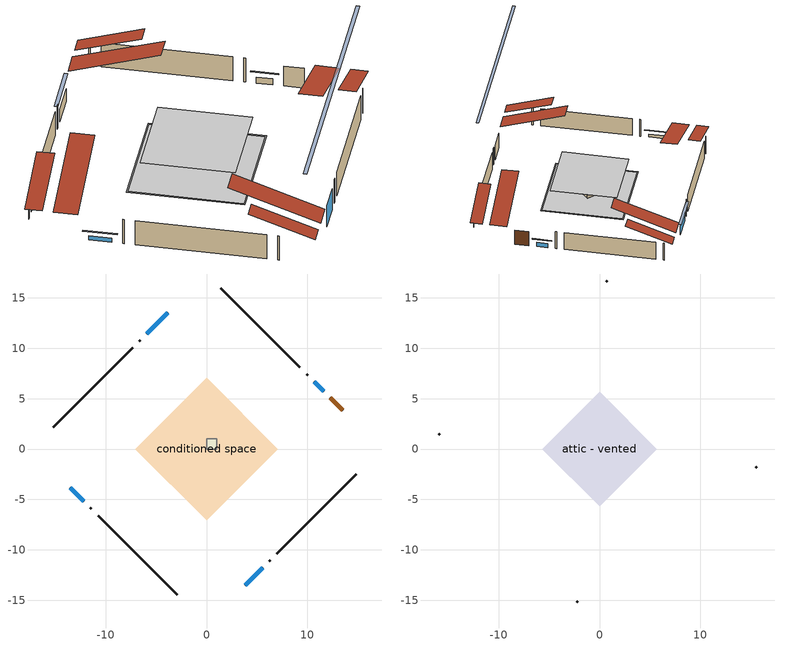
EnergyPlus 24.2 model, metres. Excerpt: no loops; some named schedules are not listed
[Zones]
central ac and furnace airloop ret air zone
 floor adiabatic (AdiabaticConst): 0,0 0,1 1,1 1,0 z0
 wall adiabatic (AdiabaticConst): 0,1 0,0 1,0 1,1 0,1 z0:1
 ceiling adiabatic (AdiabaticConst): 1,0 1,1 0,1 0,0 z1
conditioned space
 floor outside (Floor2 construction): -7.09,0 0,7.09 7.09,0 0,-7.09 z0.61
 floor adiabatic (AdiabaticFloorConstruction): -6.89,0 0,6.89 6.89,0 0,-6.89 z0.61
 wall outside (AdiabaticWallConstruction 1): 13.54,3.83 12.3,5.07 z0.61:2.64
 wall outside (AdiabaticWallConstruction): 11.65,5.72 10.68,6.69 z0.61:1.2; -3.83,13.54 -5.93,11.44 z0.61:1.9; 3.83,-13.54 5.57,-11.8 z0.61:2.74; -13.54,-3.83 -12.18,-5.19 z0.61:1.03
 wall outside (Wall1 construction): 6.23,-11.14 6.33,-11.04 / -11.52,-5.85 -11.42,-5.95 / -6.59,10.78 -6.69,10.68 / 10.03,7.34 9.93,7.44 z0.61:3.05
 wall outside (Wall2 construction): 6.98,-10.39 14.84,-2.53 / -10.77,-6.6 -2.91,-14.46 / -7.34,10.03 -15.2,2.17 / 9.27,8.1 1.42,15.95 z0.61:3.05
 window (WindowConstruction): 11.65,5.72 10.68,6.68 z0.61:1.2
 window (WindowConstruction 1): -3.83,13.54 -5.93,11.44 z0.61:1.9
 window (WindowConstruction 2): 3.83,-13.54 5.57,-11.8 z0.61:2.74
 window (WindowConstruction 3): -13.54,-3.83 -12.18,-5.19 z0.61:1.03
 door (Door): 13.54,3.83 12.3,5.07 z0.61:2.64
 ceiling adiabatic (AdiabaticFloorConstruction): 0,-6.89 6.89,0 0,6.89 -6.89,0 z0.61
 roof outside (Roof1 construction): 1.06,-16.31,3.05 -2.96,-12.3,4.94 -4.01,-13.36,4.94 0,-17.37,3.05; -16.31,-1.06,3.05 -12.3,2.96,4.94 -13.36,4.01,4.94 -17.37,0,3.05; -1.06,16.31,3.05 2.96,12.3,4.94 4.01,13.36,4.94 0,17.37,3.05; 16.31,1.06,3.05 12.3,-2.96,4.94 13.36,-4.01,4.94 17.37,0,3.05
attic - vented
 floor to conditioned space (Floor1 construction Reversed): -5.7,0 0,5.7 5.7,0 0,-5.7 z3.05
 wall outside (Wall3 construction): 15.5,-1.87 15.6,-1.77 / -2.25,-15.12 -2.15,-15.22 / -15.86,1.51 -15.96,1.41 / 0.76,16.61 0.66,16.71 z0.61:3.05
 roof outside (Roof2 construction): 3.18,-14.19,3.05 -2.37,-8.64,5.66 -3.83,-10.11,5.66 1.71,-15.65,3.05; -14.19,-3.18,3.05 -8.64,2.37,5.66 -10.11,3.83,5.66 -15.65,-1.71,3.05; -3.18,14.19,3.05 2.37,8.64,5.66 3.83,10.11,5.66 -1.71,15.65,3.05; 14.19,3.18,3.05 8.64,-2.37,5.66 10.11,-3.83,5.66 15.65,1.71,3.05
shading: 10.32,7.04 12.01,5.36 12.11,5.47 10.43,7.15 z1.71; -6.58,10.79 -3.19,14.18 -3.4,14.39 -6.79,11 z2.81; 13.33,-4.04 -3.92,-21.29 -3.71,-21.5 13.54,-4.25 z13.71; -11.82,-5.55 -13.9,-3.47 -14,-3.58 -11.92,-5.66 z1.54
[Building]
Building 1: Terrain=Suburbs
[Site:Location]
Thompson AP_MB: Latitude {deg}=55.8; Longitude {deg}=-97.86; Time Zone {hr}=-6; Elevation {m}=224; Keep Site Location Information=Yes
[Site:GroundTemperature:Shallow]
-8.56342, -11.4689, -11.7016, -10.3228, -4.78765, 0.721716, 5.49804, 8.52372, 8.78077, 6.31989, 1.66536, -3.675
[Site:WaterMainsTemperature]
Calculation Method=Schedule; Temperature Schedule=mains temperature schedule
[Material] Roughness=Rough; Thermal Absorptance=0.9
Name | Thickness {m} | Conductivity {W/m-K} | Density {kg/m3} | Specific Heat {J/kg-K} | Solar Absorptance | Visible Absorptance
asphalt or fiberglass shingles | 0.00635 | 0.162714 | 1121.4 | 1465.45 | 0.84 | 0.84
ceiling loosefill ins | 0.254 | 0.0480833 | 16.02 | 1046.75 | 0.7 | 0.7
ceiling stud and cavity | 0.1397 | 0.222856 | 65.682 | 1177.47 | 0.7 | 0.7
door material | 0.04445 | 0.0451087 | 512.64 | 1214.23 | 0.7 | 0.7
floor covering | 0.0127 | 0.0433444 | 54.468 | 1339.84 | 0.6 | 0.6
floor rigid ins; roof rigid ins | 0.103632 | 0.029427 | 32.04 | 1214.23 | 0.7 | 0.7
floor rigid ins 1; wall rigid ins 1 | 0.512978 | 0.029427 | 32.04 | 1214.23 | 0.7 | 0.7
floor stud and cavity | 0.1397 | 0.194838 | 92.3553 | 1139.71 | 0.7 | 0.7
floor stud and cavity 1 | 0.1397 | 1.75129 | 37.0049 | 1207.88 | 0.7 | 0.7
furniture material conditioned space 1 | 0.1524 | 0.115458 | 640.8 | 1214.23 | 0.6 | 0.6
gypsum board | 0.0127 | 0.160291 | 801 | 837.4 | 0.6 | 0.6
osb sheathing 0.5 in. | 0.0127 | 0.115458 | 512.64 | 1214.23 | 0.7 | 0.7
osb sheathing 0.75 in. | 0.01905 | 0.115458 | 512.64 | 1214.23 | 0.7 | 0.7
roof stud and cavity | 0.2032 | 0.0726342 | 78.34581 | 1123.46 | 0.7 | 0.7
wall rigid ins | 0.051816 | 0.029427 | 32.04 | 1214.23 | 0.7 | 0.7
wall stud and cavity | 0.1397 | 0.0828166 | 139.0536 | 1170.24 | 0.7 | 0.7
wall stud and cavity 1 | 0.1397 | 0.211572 | 139.0536 | 1170.24 | 0.7 | 0.7
wall stud and cavity 2 | 0.0889 | 6.1454 | 50.32683 | 1063.81 | 0.6 | 0.6
wall stud and cavity 3 | 0.0889 | 0.380278 | 52.3479 | 1209.89 | 0.7 | 0.7
wall stud and cavity 4 | 0.0889 | 0.391764 | 83.0341 | 1211.67 | 0.7 | 0.7
wood siding | 0.0254 | 0.102417 | 544.68 | 1172.36 | 0.4 | 0.4
wood siding 1 | 0.00254 | 0.102417 | 544.68 | 1172.36 | 0.4 | 0.4
wood siding 2; wood siding 3 | 0.0254 | 0.102417 | 544.68 | 1172.36 | 0.7 | 0.7
[Material:NoMass]
Adiabatic: Roughness=Rough; Thermal Resistance {m2-K/W}=176.1; Thermal Absorptance=0.9; Solar Absorptance=0.7; Visible Absorptance=0.7
[WindowMaterial:SimpleGlazingSystem]
Name | U-Factor {W/m2-K} | Solar Heat Gain Coefficient
WindowMaterial | 2.36659 | 0.55
WindowMaterial 1 | 2.415989 | 0.63
WindowMaterial 2 | 2.027046 | 0.66
WindowMaterial 3 | 2.51649 | 0.49
[Construction]
AdiabaticConst: Adiabatic
AdiabaticFloorConstruction: floor stud and cavity 1, floor rigid ins 1, osb sheathing 0.75 in., floor covering
AdiabaticWallConstruction: wood siding 2, wall rigid ins 1, wall stud and cavity 3, gypsum board
AdiabaticWallConstruction 1: wood siding 3, wall rigid ins 1, wall stud and cavity 3, gypsum board
Door: door material
Floor1 construction Reversed: gypsum board, ceiling stud and cavity, ceiling loosefill ins
Floor2 construction: floor stud and cavity, floor rigid ins, osb sheathing 0.75 in., floor covering
furniture construction conditioned space 1: furniture material conditioned space 1
PartitionWallConstruction: gypsum board, wall stud and cavity 4, gypsum board
Roof1 construction: asphalt or fiberglass shingles, roof rigid ins, osb sheathing 0.75 in., roof stud and cavity, gypsum board
Roof2 construction: asphalt or fiberglass shingles
Wall1 construction: wood siding, osb sheathing 0.5 in., wall stud and cavity, gypsum board
Wall2 construction: wood siding, wall rigid ins, osb sheathing 0.5 in., wall stud and cavity 1, gypsum board
Wall3 construction: wood siding 1, wall stud and cavity 2
WindowConstruction: WindowMaterial
WindowConstruction 1: WindowMaterial 1
WindowConstruction 2: WindowMaterial 2
WindowConstruction 3: WindowMaterial 3
[Zone] Multiplier=1
Name | Volume {m3} | Part of Total Floor Area
attic - vented | 27.5687 | Yes
central ac and furnace airloop ret air zone | 1 | No
conditioned space | 237.3 | Yes
[Space]
Name | Zone | Volume {m3} | Space Type
attic - vented 1 | attic - vented | 27.5687
central ac and furnace airloop ret air space | central ac and furnace airloop ret air zone |  | Plenum Space Type
conditioned space 1 | conditioned space | 237.3
[OtherEquipment] Design Level Calculation Method=EquipmentLevel
Name | Fuel Type | Zone or ZoneList or Space or SpaceList | Schedule | Design Level {W} | Fraction Latent | Fraction Radiant | Fraction Lost
central ac and furnace airloop_0 RetCondToDZ; central ac and furnace airloop_0 SupCondToDZ; central ac and furnace airloop_0 SupSensLkToDZ | None | attic - vented 1 | Always On Discrete | 0 | 0 | 0 | 0
central ac and furnace airloop_0 SupLatLkToDZ | None | attic - vented 1 | Always On Discrete | 0 | 1 | 0 | 0
central ac and furnace airloop_0 RetCondToRP; central ac and furnace airloop_0 RetSensLkToRP | None | central ac and furnace airloop ret air space | Always On Discrete | 0 | 0 | 0 | 0
central ac and furnace airloop_0 RetLatLkToRP | None | central ac and furnace airloop ret air space | Always On Discrete | 0 | 1 | 0 | 0
central ac and furnace airloop_0 SupCondToLv; central ac and furnace airloop_0 SupSensLkToCond; mech vent house fan sensible load | None | conditioned space 1 | Always On Discrete | 0 | 0 | 0 | 0
central ac and furnace airloop_0 SupLatLkToCond; mech vent house fan latent load | None | conditioned space 1 | Always On Discrete | 0 | 1 | 0 | 0
clothes dryer 1 | Electricity | conditioned space 1 | clothes dryer schedule | 0 | 0.015 | 0.081 | 0.85
cooking range 1 | Electricity | conditioned space 1 | cooking range schedule | 0 | 0.08 | 0.432 | 0.2
general water use latent | None | conditioned space 1 | general water use schedule | 62.594 | 1 | 0 | 0
general water use sensible | None | conditioned space 1 | general water use schedule | -61.6891 | 0 | 0.6 | 0
water heater energy adjustment1 | Electricity | conditioned space 1 | Always On Discrete | 0.01 | 0 | 0 | 1
[ZoneInfiltration:DesignFlowRate] Schedule=Always On Discrete; Design Flow Rate Calculation Method=Flow/Zone; Design Flow Rate {m3/s}=0
Name | Zone or ZoneList or Space or SpaceList
attic_vented 1 duct leakage imbalance infil flow | attic - vented 1
infil flow; natural vent flow; whole house fan flow | conditioned space 1
[ZoneInfiltration:EffectiveLeakageArea]
infil attic - vented 1: Zone or Space=attic - vented 1; Schedule=Always On Discrete; Effective Air Leakage Area {cm2}=2164; Stack Coefficient=0.00035147; Wind Coefficient=1.26667e-05
[ZoneMixing] Schedule=Always On Continuous; Design Flow Rate Calculation Method=Flow/Zone; Design Flow Rate {m3/s}=0
Name | Zone or Space | Source Zone or Space
central ac and furnace airloop_0 ZoneMixCondToDZ mix; whole house fan mix | attic - vented | conditioned space
central ac and furnace airloop_0 ZoneMixDZToCond mix | conditioned space | attic - vented
[SpaceList]
Plenum Space Type: central ac and furnace airloop ret air space
[InternalMass] Zone or ZoneList=conditioned space; Space or SpaceList=conditioned space 1
Name | Construction | Surface Area {m2}
furniture mass conditioned space 1 | furniture construction conditioned space 1 | 78.1601
partition wall mass | PartitionWallConstruction | 195.4
[Lights]
interior lighting: Zone or ZoneList or Space or SpaceList=conditioned space 1; Schedule=interior lighting schedule; Design Level Calculation Method=LightingLevel; Lighting Level {W}=343.2; Return Air Fraction=0; Fraction Radiant=0.6; Fraction Visible=0.2; Fraction Replaceable=1
[People]
occupants: Zone or ZoneList or Space or SpaceList=conditioned space 1; Number of People Schedule=occupants schedule; Number of People Calculation Method=People; Number of People=3; Fraction Radiant=0.314171; Sensible Heat Fraction=0.56303; Activity Level Schedule=occupants activity schedule; Carbon Dioxide Generation Rate {m3/s-W}=0; Enable ASHRAE 55 Comfort Warnings=No; Mean Radiant Temperature Calculation Type=EnclosureAveraged
[ElectricEquipment] Zone or ZoneList or Space or SpaceList=conditioned space 1; Design Level Calculation Method=EquipmentLevel
Name | Schedule | Design Level {W} | Fraction Latent | Fraction Radiant | Fraction Lost
clothes dryer | clothes dryer schedule | 140.772 | 0.015 | 0.081 | 0.85
clothes washer | clothes washer schedule | 32.1985 | 0.03 | 0.162 | 0.7
cooking range | cooking range schedule | 215.147 | 0.08 | 0.432 | 0.2
dishwasher | dishwasher schedule | 66.8632 | 0.3 | 0.18 | 0.4
fridge | fridge schedule | 72.9452 | 0 | 0.6 | 0
mech vent house fan | mech vent house fan schedule | 10.4 | 0 | 0 | 1
mech vent house fan cfis | mech vent house fan cfis schedule | 0 | 0 | 0 | 0
misc plug loads | misc plug loads schedule | 494.7 | 0.045 | 0.513 | 0.1
whole house fan | Always On Discrete | 0 | 0 | 0 | 1
[AirLoopHVAC:ReturnPlenum]
Air Loop HVAC Return Plenum 1: Zone=central ac and furnace airloop ret air zone
[Exterior:Lights]
exterior lighting: Schedule=exterior lighting schedule; Design Level {W}=75.6
[EnergyManagementSystem:Sensor] Output:Variable or Output:Meter Index Key=attic - vented
Name | Output:Variable or Output:Meter
central_ac_and_furnace_airloop_0_DZ_T_s | Zone Air Temperature
central_ac_and_furnace_airloop_0_DZ_W_s | Zone Mean Air Humidity Ratio
[Schedule:Constant]
Name | Hourly Value
Always On Discrete; Always On Continuous; mech vent house fan schedule; mech vent house fan cfis schedule | 1
occupants activity schedule | 117.228
fridge schedule | 0
[Schedule:Day:Interval]
interior lighting schedule day: No, 01:00, 0.108182, 04:00, 0.0901515, 05:00, 0.0991667, 06:00, 0.162273, 07:00, 0.270455, 08:00, 0.342576, 10:00, 0.369621, 11:00, 0.351591, 12:00, 0.333561, 13:00, 0.324545, 14:00, 0.31553, 15:00, 0.333561, 16:00, 0.369621, 17:00, 0.450758, 18:00, 0.585985, 19:00, 0.775303, 20:00, 0.955606, 21:00, 0.991667, 22:00, 0.712197, 23:00, 0.360606, 24:00, 0.162273
interior lighting schedule default day; clothes dryer schedule default day; cooking range schedule default day; general water use schedule default day: No, 24:00, 0
clothes dryer schedule day: No, 01:00, 0.123457, 02:00, 0.0740741, 03:00, 0.0493827, 04:00, 0.0246914, 05:00, 0.0493827, 06:00, 0.0740741, 07:00, 0.197531, 08:00, 0.395062, 09:00, 0.592593, 10:00, 0.839506, 11:00, 0.962963, 12:00, 1, 13:00, 0.91358, 14:00, 0.82716, 15:00, 0.716049, 16:00, 0.753086, 17:00, 0.679012, 18:00, 0.666667, 20:00, 0.62963, 21:00, 0.641975, 22:00, 0.666667, 23:00, 0.54321, 24:00, 0.296296
cooking range schedule day: No, 05:00, 0.0597015, 06:00, 0.11194, 07:00, 0.171642, 08:00, 0.291045, 11:00, 0.343284, 12:00, 0.402985, 13:00, 0.462687, 14:00, 0.343284, 15:00, 0.291045, 16:00, 0.402985, 17:00, 0.567164, 18:00, 1, 19:00, 0.850746, 20:00, 0.432836, 21:00, 0.291045, 22:00, 0.231343, 23:00, 0.171642, 24:00, 0.11194
general water use schedule day: No, 01:00, 0.315068, 03:00, 0.287671, 04:00, 0.342466, 05:00, 0.369863, 06:00, 0.520548, 07:00, 0.60274, 08:00, 0.534247, 10:00, 0.506849, 11:00, 0.465753, 14:00, 0.479452, 15:00, 0.534247, 16:00, 0.589041, 17:00, 0.69863, 18:00, 0.876712, 19:00, 0.890411, 20:00, 0.986301, 21:00, 1, 22:00, 0.863014, 23:00, 0.616438, 24:00, 0.465753
[Schedule:Week:Daily]
interior lighting schedule Week Rule - Jan1-Jan27: interior lighting schedule day, interior lighting schedule day, interior lighting schedule day, interior lighting schedule day, interior lighting schedule day, interior lighting schedule day, interior lighting schedule day, interior lighting schedule default day, interior lighting schedule default day, interior lighting schedule default day, interior lighting schedule default day, interior lighting schedule default day
interior lighting schedule Week Rule - Jan28-Feb3: interior lighting schedule day, interior lighting schedule day, interior lighting schedule day, interior lighting schedule day, interior lighting schedule day 1, interior lighting schedule day 1, interior lighting schedule day 1, interior lighting schedule default day, interior lighting schedule default day, interior lighting schedule default day, interior lighting schedule default day, interior lighting schedule default day
interior lighting schedule Week Rule - Feb4-Feb24: interior lighting schedule day 1, interior lighting schedule day 1, interior lighting schedule day 1, interior lighting schedule day 1, interior lighting schedule day 1, interior lighting schedule day 1, interior lighting schedule day 1, interior lighting schedule default day, interior lighting schedule default day, interior lighting schedule default day, interior lighting schedule default day, interior lighting schedule default day
interior lighting schedule Week Rule - Feb25-Mar3: interior lighting schedule day 1, interior lighting schedule day 1, interior lighting schedule day 1, interior lighting schedule day 1, interior lighting schedule day 2, interior lighting schedule day 2, interior lighting schedule day 2, interior lighting schedule default day, interior lighting schedule default day, interior lighting schedule default day, interior lighting schedule default day, interior lighting schedule default day
interior lighting schedule Week Rule - Mar4-Mar31: interior lighting schedule day 2, interior lighting schedule day 2, interior lighting schedule day 2, interior lighting schedule day 2, interior lighting schedule day 2, interior lighting schedule day 2, interior lighting schedule day 2, interior lighting schedule default day, interior lighting schedule default day, interior lighting schedule default day, interior lighting schedule default day, interior lighting schedule default day
interior lighting schedule Week Rule - Apr1-Apr28: interior lighting schedule day 3, interior lighting schedule day 3, interior lighting schedule day 3, interior lighting schedule day 3, interior lighting schedule day 3, interior lighting schedule day 3, interior lighting schedule day 3, interior lighting schedule default day, interior lighting schedule default day, interior lighting schedule default day, interior lighting schedule default day, interior lighting schedule default day
interior lighting schedule Week Rule - Apr29-May5: interior lighting schedule day 3, interior lighting schedule day 3, interior lighting schedule day 4, interior lighting schedule day 4, interior lighting schedule day 4, interior lighting schedule day 4, interior lighting schedule day 4, interior lighting schedule default day, interior lighting schedule default day, interior lighting schedule default day, interior lighting schedule default day, interior lighting schedule default day
interior lighting schedule Week Rule - May6-May26: interior lighting schedule day 4, interior lighting schedule day 4, interior lighting schedule day 4, interior lighting schedule day 4, interior lighting schedule day 4, interior lighting schedule day 4, interior lighting schedule day 4, interior lighting schedule default day, interior lighting schedule default day, interior lighting schedule default day, interior lighting schedule default day, interior lighting schedule default day
interior lighting schedule Week Rule - May27-Jun2: interior lighting schedule day 4, interior lighting schedule day 4, interior lighting schedule day 4, interior lighting schedule day 4, interior lighting schedule day 4, interior lighting schedule day 5, interior lighting schedule day 5, interior lighting schedule default day, interior lighting schedule default day, interior lighting schedule default day, interior lighting schedule default day, interior lighting schedule default day
interior lighting schedule Week Rule - Jun3-Jun30: interior lighting schedule day 5, interior lighting schedule day 5, interior lighting schedule day 5, interior lighting schedule day 5, interior lighting schedule day 5, interior lighting schedule day 5, interior lighting schedule day 5, interior lighting schedule default day, interior lighting schedule default day, interior lighting schedule default day, interior lighting schedule default day, interior lighting schedule default day
interior lighting schedule Week Rule - Jul1-Jul28: interior lighting schedule day 6, interior lighting schedule day 6, interior lighting schedule day 6, interior lighting schedule day 6, interior lighting schedule day 6, interior lighting schedule day 6, interior lighting schedule day 6, interior lighting schedule default day, interior lighting schedule default day, interior lighting schedule default day, interior lighting schedule default day, interior lighting schedule default day
interior lighting schedule Week Rule - Jul29-Aug4: interior lighting schedule day 6, interior lighting schedule day 6, interior lighting schedule day 6, interior lighting schedule day 7, interior lighting schedule day 7, interior lighting schedule day 7, interior lighting schedule day 7, interior lighting schedule default day, interior lighting schedule default day, interior lighting schedule default day, interior lighting schedule default day, interior lighting schedule default day
interior lighting schedule Week Rule - Aug5-Aug25: interior lighting schedule day 7, interior lighting schedule day 7, interior lighting schedule day 7, interior lighting schedule day 7, interior lighting schedule day 7, interior lighting schedule day 7, interior lighting schedule day 7, interior lighting schedule default day, interior lighting schedule default day, interior lighting schedule default day, interior lighting schedule default day, interior lighting schedule default day
interior lighting schedule Week Rule - Aug26-Sep1: interior lighting schedule day 7, interior lighting schedule day 7, interior lighting schedule day 7, interior lighting schedule day 7, interior lighting schedule day 7, interior lighting schedule day 7, interior lighting schedule day 8, interior lighting schedule default day, interior lighting schedule default day, interior lighting schedule default day, interior lighting schedule default day, interior lighting schedule default day
interior lighting schedule Week Rule - Sep2-Sep29: interior lighting schedule day 8, interior lighting schedule day 8, interior lighting schedule day 8, interior lighting schedule day 8, interior lighting schedule day 8, interior lighting schedule day 8, interior lighting schedule day 8, interior lighting schedule default day, interior lighting schedule default day, interior lighting schedule default day, interior lighting schedule default day, interior lighting schedule default day
interior lighting schedule Week Rule - Sep30-Oct6: interior lighting schedule day 8, interior lighting schedule day 9, interior lighting schedule day 9, interior lighting schedule day 9, interior lighting schedule day 9, interior lighting schedule day 9, interior lighting schedule day 9, interior lighting schedule default day, interior lighting schedule default day, interior lighting schedule default day, interior lighting schedule default day, interior lighting schedule default day
interior lighting schedule Week Rule - Oct7-Oct27: interior lighting schedule day 9, interior lighting schedule day 9, interior lighting schedule day 9, interior lighting schedule day 9, interior lighting schedule day 9, interior lighting schedule day 9, interior lighting schedule day 9, interior lighting schedule default day, interior lighting schedule default day, interior lighting schedule default day, interior lighting schedule default day, interior lighting schedule default day
interior lighting schedule Week Rule - Oct28-Nov3: interior lighting schedule day 9, interior lighting schedule day 9, interior lighting schedule day 9, interior lighting schedule day 9, interior lighting schedule day 10, interior lighting schedule day 10, interior lighting schedule day 10, interior lighting schedule default day, interior lighting schedule default day, interior lighting schedule default day, interior lighting schedule default day, interior lighting schedule default day
interior lighting schedule Week Rule - Nov4-Nov24: interior lighting schedule day 10, interior lighting schedule day 10, interior lighting schedule day 10, interior lighting schedule day 10, interior lighting schedule day 10, interior lighting schedule day 10, interior lighting schedule day 10, interior lighting schedule default day, interior lighting schedule default day, interior lighting schedule default day, interior lighting schedule default day, interior lighting schedule default day
interior lighting schedule Week Rule - Nov25-Dec1: interior lighting schedule day 10, interior lighting schedule day 10, interior lighting schedule day 10, interior lighting schedule day 10, interior lighting schedule day 10, interior lighting schedule day 10, interior lighting schedule day 11, interior lighting schedule default day, interior lighting schedule default day, interior lighting schedule default day, interior lighting schedule default day, interior lighting schedule default day
interior lighting schedule Week Rule - Dec2-Dec31: interior lighting schedule day 11, interior lighting schedule day 11, interior lighting schedule day 11, interior lighting schedule day 11, interior lighting schedule day 11, interior lighting schedule day 11, interior lighting schedule day 11, interior lighting schedule default day, interior lighting schedule default day, interior lighting schedule default day, interior lighting schedule default day, interior lighting schedule default day
occupants schedule Week Rule - Jan1-Dec31: occupants schedule day, occupants schedule day, occupants schedule day, occupants schedule day, occupants schedule day, occupants schedule day, occupants schedule day, occupants schedule default day, occupants schedule default day, occupants schedule default day, occupants schedule default day, occupants schedule default day
clothes dryer schedule Week Rule - Jan1-Dec31: clothes dryer schedule day, clothes dryer schedule day, clothes dryer schedule day, clothes dryer schedule day, clothes dryer schedule day, clothes dryer schedule day, clothes dryer schedule day, clothes dryer schedule default day, clothes dryer schedule default day, clothes dryer schedule default day, clothes dryer schedule default day, clothes dryer schedule default day
clothes washer schedule Week Rule - Jan1-Dec31: clothes washer schedule day, clothes washer schedule day, clothes washer schedule day, clothes washer schedule day, clothes washer schedule day, clothes washer schedule day, clothes washer schedule day, clothes washer schedule default day, clothes washer schedule default day, clothes washer schedule default day, clothes washer schedule default day, clothes washer schedule default day
cooking range schedule Week Rule - Jan1-Dec31: cooking range schedule day, cooking range schedule day, cooking range schedule day, cooking range schedule day, cooking range schedule day, cooking range schedule day, cooking range schedule day, cooking range schedule default day, cooking range schedule default day, cooking range schedule default day, cooking range schedule default day, cooking range schedule default day
dishwasher schedule Week Rule - Jan1-Dec31: dishwasher schedule day, dishwasher schedule day, dishwasher schedule day, dishwasher schedule day, dishwasher schedule day, dishwasher schedule day, dishwasher schedule day, dishwasher schedule default day, dishwasher schedule default day, dishwasher schedule default day, dishwasher schedule default day, dishwasher schedule default day
misc plug loads schedule Week Rule - Jan1-Dec31: misc plug loads schedule day, misc plug loads schedule day, misc plug loads schedule day, misc plug loads schedule day, misc plug loads schedule day, misc plug loads schedule day, misc plug loads schedule day, misc plug loads schedule default day, misc plug loads schedule default day, misc plug loads schedule default day, misc plug loads schedule default day, misc plug loads schedule default day
general water use schedule Week Rule - Jan1-Dec31: general water use schedule day, general water use schedule day, general water use schedule day, general water use schedule day, general water use schedule day, general water use schedule day, general water use schedule day, general water use schedule default day, general water use schedule default day, general water use schedule default day, general water use schedule default day, general water use schedule default day
exterior lighting schedule Week Rule - Jan1-Jan27: exterior lighting schedule day, exterior lighting schedule day, exterior lighting schedule day, exterior lighting schedule day, exterior lighting schedule day, exterior lighting schedule day, exterior lighting schedule day, exterior lighting schedule default day, exterior lighting schedule default day, exterior lighting schedule default day, exterior lighting schedule default day, exterior lighting schedule default day
exterior lighting schedule Week Rule - Jan28-Feb3: exterior lighting schedule day, exterior lighting schedule day, exterior lighting schedule day, exterior lighting schedule day, exterior lighting schedule day 1, exterior lighting schedule day 1, exterior lighting schedule day 1, exterior lighting schedule default day, exterior lighting schedule default day, exterior lighting schedule default day, exterior lighting schedule default day, exterior lighting schedule default day
exterior lighting schedule Week Rule - Feb4-Feb24: exterior lighting schedule day 1, exterior lighting schedule day 1, exterior lighting schedule day 1, exterior lighting schedule day 1, exterior lighting schedule day 1, exterior lighting schedule day 1, exterior lighting schedule day 1, exterior lighting schedule default day, exterior lighting schedule default day, exterior lighting schedule default day, exterior lighting schedule default day, exterior lighting schedule default day
exterior lighting schedule Week Rule - Feb25-Mar3: exterior lighting schedule day 1, exterior lighting schedule day 1, exterior lighting schedule day 1, exterior lighting schedule day 1, exterior lighting schedule day 2, exterior lighting schedule day 2, exterior lighting schedule day 2, exterior lighting schedule default day, exterior lighting schedule default day, exterior lighting schedule default day, exterior lighting schedule default day, exterior lighting schedule default day
exterior lighting schedule Week Rule - Mar4-Mar31: exterior lighting schedule day 2, exterior lighting schedule day 2, exterior lighting schedule day 2, exterior lighting schedule day 2, exterior lighting schedule day 2, exterior lighting schedule day 2, exterior lighting schedule day 2, exterior lighting schedule default day, exterior lighting schedule default day, exterior lighting schedule default day, exterior lighting schedule default day, exterior lighting schedule default day
exterior lighting schedule Week Rule - Apr1-Apr28: exterior lighting schedule day 3, exterior lighting schedule day 3, exterior lighting schedule day 3, exterior lighting schedule day 3, exterior lighting schedule day 3, exterior lighting schedule day 3, exterior lighting schedule day 3, exterior lighting schedule default day, exterior lighting schedule default day, exterior lighting schedule default day, exterior lighting schedule default day, exterior lighting schedule default day
exterior lighting schedule Week Rule - Apr29-May5: exterior lighting schedule day 3, exterior lighting schedule day 3, exterior lighting schedule day 4, exterior lighting schedule day 4, exterior lighting schedule day 4, exterior lighting schedule day 4, exterior lighting schedule day 4, exterior lighting schedule default day, exterior lighting schedule default day, exterior lighting schedule default day, exterior lighting schedule default day, exterior lighting schedule default day
exterior lighting schedule Week Rule - May6-May26: exterior lighting schedule day 4, exterior lighting schedule day 4, exterior lighting schedule day 4, exterior lighting schedule day 4, exterior lighting schedule day 4, exterior lighting schedule day 4, exterior lighting schedule day 4, exterior lighting schedule default day, exterior lighting schedule default day, exterior lighting schedule default day, exterior lighting schedule default day, exterior lighting schedule default day
exterior lighting schedule Week Rule - May27-Jun2: exterior lighting schedule day 4, exterior lighting schedule day 4, exterior lighting schedule day 4, exterior lighting schedule day 4, exterior lighting schedule day 4, exterior lighting schedule day 5, exterior lighting schedule day 5, exterior lighting schedule default day, exterior lighting schedule default day, exterior lighting schedule default day, exterior lighting schedule default day, exterior lighting schedule default day
exterior lighting schedule Week Rule - Jun3-Jun30: exterior lighting schedule day 5, exterior lighting schedule day 5, exterior lighting schedule day 5, exterior lighting schedule day 5, exterior lighting schedule day 5, exterior lighting schedule day 5, exterior lighting schedule day 5, exterior lighting schedule default day, exterior lighting schedule default day, exterior lighting schedule default day, exterior lighting schedule default day, exterior lighting schedule default day
exterior lighting schedule Week Rule - Jul1-Jul28: exterior lighting schedule day 6, exterior lighting schedule day 6, exterior lighting schedule day 6, exterior lighting schedule day 6, exterior lighting schedule day 6, exterior lighting schedule day 6, exterior lighting schedule day 6, exterior lighting schedule default day, exterior lighting schedule default day, exterior lighting schedule default day, exterior lighting schedule default day, exterior lighting schedule default day
exterior lighting schedule Week Rule - Jul29-Aug4: exterior lighting schedule day 6, exterior lighting schedule day 6, exterior lighting schedule day 6, exterior lighting schedule day 7, exterior lighting schedule day 7, exterior lighting schedule day 7, exterior lighting schedule day 7, exterior lighting schedule default day, exterior lighting schedule default day, exterior lighting schedule default day, exterior lighting schedule default day, exterior lighting schedule default day
exterior lighting schedule Week Rule - Aug5-Aug25: exterior lighting schedule day 7, exterior lighting schedule day 7, exterior lighting schedule day 7, exterior lighting schedule day 7, exterior lighting schedule day 7, exterior lighting schedule day 7, exterior lighting schedule day 7, exterior lighting schedule default day, exterior lighting schedule default day, exterior lighting schedule default day, exterior lighting schedule default day, exterior lighting schedule default day
exterior lighting schedule Week Rule - Aug26-Sep1: exterior lighting schedule day 7, exterior lighting schedule day 7, exterior lighting schedule day 7, exterior lighting schedule day 7, exterior lighting schedule day 7, exterior lighting schedule day 7, exterior lighting schedule day 8, exterior lighting schedule default day, exterior lighting schedule default day, exterior lighting schedule default day, exterior lighting schedule default day, exterior lighting schedule default day
exterior lighting schedule Week Rule - Sep2-Sep29: exterior lighting schedule day 8, exterior lighting schedule day 8, exterior lighting schedule day 8, exterior lighting schedule day 8, exterior lighting schedule day 8, exterior lighting schedule day 8, exterior lighting schedule day 8, exterior lighting schedule default day, exterior lighting schedule default day, exterior lighting schedule default day, exterior lighting schedule default day, exterior lighting schedule default day
exterior lighting schedule Week Rule - Sep30-Oct6: exterior lighting schedule day 8, exterior lighting schedule day 9, exterior lighting schedule day 9, exterior lighting schedule day 9, exterior lighting schedule day 9, exterior lighting schedule day 9, exterior lighting schedule day 9, exterior lighting schedule default day, exterior lighting schedule default day, exterior lighting schedule default day, exterior lighting schedule default day, exterior lighting schedule default day
exterior lighting schedule Week Rule - Oct7-Oct27: exterior lighting schedule day 9, exterior lighting schedule day 9, exterior lighting schedule day 9, exterior lighting schedule day 9, exterior lighting schedule day 9, exterior lighting schedule day 9, exterior lighting schedule day 9, exterior lighting schedule default day, exterior lighting schedule default day, exterior lighting schedule default day, exterior lighting schedule default day, exterior lighting schedule default day
exterior lighting schedule Week Rule - Oct28-Nov3: exterior lighting schedule day 9, exterior lighting schedule day 9, exterior lighting schedule day 9, exterior lighting schedule day 9, exterior lighting schedule day 10, exterior lighting schedule day 10, exterior lighting schedule day 10, exterior lighting schedule default day, exterior lighting schedule default day, exterior lighting schedule default day, exterior lighting schedule default day, exterior lighting schedule default day
exterior lighting schedule Week Rule - Nov4-Nov24: exterior lighting schedule day 10, exterior lighting schedule day 10, exterior lighting schedule day 10, exterior lighting schedule day 10, exterior lighting schedule day 10, exterior lighting schedule day 10, exterior lighting schedule day 10, exterior lighting schedule default day, exterior lighting schedule default day, exterior lighting schedule default day, exterior lighting schedule default day, exterior lighting schedule default day
exterior lighting schedule Week Rule - Nov25-Dec1: exterior lighting schedule day 10, exterior lighting schedule day 10, exterior lighting schedule day 10, exterior lighting schedule day 10, exterior lighting schedule day 10, exterior lighting schedule day 10, exterior lighting schedule day 11, exterior lighting schedule default day, exterior lighting schedule default day, exterior lighting schedule default day, exterior lighting schedule default day, exterior lighting schedule default day
exterior lighting schedule Week Rule - Dec2-Dec31: exterior lighting schedule day 11, exterior lighting schedule day 11, exterior lighting schedule day 11, exterior lighting schedule day 11, exterior lighting schedule day 11, exterior lighting schedule day 11, exterior lighting schedule day 11, exterior lighting schedule default day, exterior lighting schedule default day, exterior lighting schedule default day, exterior lighting schedule default day, exterior lighting schedule default day
[Schedule:Year]
interior lighting schedule: interior lighting schedule Week Rule - Jan1-Jan27, 1, 1, 1, 27, interior lighting schedule Week Rule - Jan28-Feb3, 1, 28, 2, 3, interior lighting schedule Week Rule - Feb4-Feb24, 2, 4, 2, 24, interior lighting schedule Week Rule - Feb25-Mar3, 2, 25, 3, 3, interior lighting schedule Week Rule - Mar4-Mar31, 3, 4, 3, 31, interior lighting schedule Week Rule - Apr1-Apr28, 4, 1, 4, 28, interior lighting schedule Week Rule - Apr29-May5, 4, 29, 5, 5, interior lighting schedule Week Rule - May6-May26, 5, 6, 5, 26, interior lighting schedule Week Rule - May27-Jun2, 5, 27, 6, 2, interior lighting schedule Week Rule - Jun3-Jun30, 6, 3, 6, 30, interior lighting schedule Week Rule - Jul1-Jul28, 7, 1, 7, 28, interior lighting schedule Week Rule - Jul29-Aug4, 7, 29, 8, 4, interior lighting schedule Week Rule - Aug5-Aug25, 8, 5, 8, 25, interior lighting schedule Week Rule - Aug26-Sep1, 8, 26, 9, 1, interior lighting schedule Week Rule - Sep2-Sep29, 9, 2, 9, 29, interior lighting schedule Week Rule - Sep30-Oct6, 9, 30, 10, 6, interior lighting schedule Week Rule - Oct7-Oct27, 10, 7, 10, 27, interior lighting schedule Week Rule - Oct28-Nov3, 10, 28, 11, 3, interior lighting schedule Week Rule - Nov4-Nov24, 11, 4, 11, 24, interior lighting schedule Week Rule - Nov25-Dec1, 11, 25, 12, 1, interior lighting schedule Week Rule - Dec2-Dec31, 12, 2, 12, 31
occupants schedule: occupants schedule Week Rule - Jan1-Dec31, 1, 1, 12, 31
clothes dryer schedule: clothes dryer schedule Week Rule - Jan1-Dec31, 1, 1, 12, 31
clothes washer schedule: clothes washer schedule Week Rule - Jan1-Dec31, 1, 1, 12, 31
cooking range schedule: cooking range schedule Week Rule - Jan1-Dec31, 1, 1, 12, 31
dishwasher schedule: dishwasher schedule Week Rule - Jan1-Dec31, 1, 1, 12, 31
misc plug loads schedule: misc plug loads schedule Week Rule - Jan1-Dec31, 1, 1, 12, 31
general water use schedule: general water use schedule Week Rule - Jan1-Dec31, 1, 1, 12, 31
exterior lighting schedule: exterior lighting schedule Week Rule - Jan1-Jan27, 1, 1, 1, 27, exterior lighting schedule Week Rule - Jan28-Feb3, 1, 28, 2, 3, exterior lighting schedule Week Rule - Feb4-Feb24, 2, 4, 2, 24, exterior lighting schedule Week Rule - Feb25-Mar3, 2, 25, 3, 3, exterior lighting schedule Week Rule - Mar4-Mar31, 3, 4, 3, 31, exterior lighting schedule Week Rule - Apr1-Apr28, 4, 1, 4, 28, exterior lighting schedule Week Rule - Apr29-May5, 4, 29, 5, 5, exterior lighting schedule Week Rule - May6-May26, 5, 6, 5, 26, exterior lighting schedule Week Rule - May27-Jun2, 5, 27, 6, 2, exterior lighting schedule Week Rule - Jun3-Jun30, 6, 3, 6, 30, exterior lighting schedule Week Rule - Jul1-Jul28, 7, 1, 7, 28, exterior lighting schedule Week Rule - Jul29-Aug4, 7, 29, 8, 4, exterior lighting schedule Week Rule - Aug5-Aug25, 8, 5, 8, 25, exterior lighting schedule Week Rule - Aug26-Sep1, 8, 26, 9, 1, exterior lighting schedule Week Rule - Sep2-Sep29, 9, 2, 9, 29, exterior lighting schedule Week Rule - Sep30-Oct6, 9, 30, 10, 6, exterior lighting schedule Week Rule - Oct7-Oct27, 10, 7, 10, 27, exterior lighting schedule Week Rule - Oct28-Nov3, 10, 28, 11, 3, exterior lighting schedule Week Rule - Nov4-Nov24, 11, 4, 11, 24, exterior lighting schedule Week Rule - Nov25-Dec1, 11, 25, 12, 1, exterior lighting schedule Week Rule - Dec2-Dec31, 12, 2, 12, 31
[Schedule:Compact]
mains temperature schedule: Through: 01/01, For: AllDays, Until: 24:00, 0, Through: 01/02, For: AllDays, Until: 24:00, 0, Through: 01/03, For: AllDays, Until: 24:00, 0, Through: 01/04, For: AllDays, Until: 24:00, 0, Through: 01/05, For: AllDays, Until: 24:00, 0, Through: 01/06, For: AllDays, Until: 24:00, 0, Through: 01/07, For: AllDays, Until: 24:00, 0, Through: 01/08, For: AllDays, Until: 24:00, 0, Through: 01/09, For: AllDays, Until: 24:00, 0, Through: 01/10, For: AllDays, Until: 24:00, 0, Through: 01/11, For: AllDays, Until: 24:00, 0, Through: 01/12, For: AllDays, Until: 24:00, 0, Through: 01/13, For: AllDays, Until: 24:00, 0, Through: 01/14, For: AllDays, Until: 24:00, 0, Through: 01/15, For: AllDays, Until: 24:00, 0, Through: 01/16, For: AllDays, Until: 24:00, 0, Through: 01/17, For: AllDays, Until: 24:00, 0, Through: 01/18, For: AllDays, Until: 24:00, 0, Through: 01/19, For: AllDays, Until: 24:00, 0, Through: 01/20, For: AllDays, Until: 24:00, 0, Through: 01/21, For: AllDays, Until: 24:00, 0, Through: 01/22, For: AllDays, Until: 24:00, 0, Through: 01/23, For: AllDays, Until: 24:00, 0, Through: 01/24, For: AllDays, Until: 24:00, 0, Through: 01/25, For: AllDays, Until: 24:00, 0, Through: 01/26, For: AllDays, Until: 24:00, 0, Through: 01/27, For: AllDays, Until: 24:00, 0, Through: 01/28, For: AllDays, Until: 24:00, 0, Through: 01/29, For: AllDays, Until: 24:00, 0, Through: 01/30, For: AllDays, Until: 24:00, 0, Through: 01/31, For: AllDays, Until: 24:00, 0, Through: 02/01, For: AllDays, Until: 24:00, 0, Through: 02/02, For: AllDays, Until: 24:00, 0, Through: 02/03, For: AllDays, Until: 24:00, 0, Through: 02/04, For: AllDays, Until: 24:00, 0, Through: 02/05, For: AllDays, Until: 24:00, 0, Through: 02/06, For: AllDays, Until: 24:00, 0, Through: 02/07, For: AllDays, Until: 24:00, 0, Through: 02/08, For: AllDays, Until: 24:00, 0, Through: 02/09, For: AllDays, Until: 24:00, 0, Through: 02/10, For: AllDays, Until: 24:00, 0, Through: 02/11, For: AllDays, Until: 24:00, 0, Through: 02/12, For: AllDays, Until: 24:00, 0, Through: 02/13, For: AllDays, Until: 24:00, 0, Through: 02/14, For: AllDays, Until: 24:00, 0, Through: 02/15, For: AllDays, Until: 24:00, 0, Through: 02/16, For: AllDays, Until: 24:00, 0, Through: 02/17, For: AllDays, Until: 24:00, 0, Through: 02/18, For: AllDays, Until: 24:00, 0, Through: 02/19, For: AllDays, Until: 24:00, 0, Through: 02/20, For: AllDays, Until: 24:00, 0, Through: 02/21, For: AllDays, Until: 24:00, 0, Through: 02/22, For: AllDays, Until: 24:00, 0, Through: 02/23, For: AllDays, Until: 24:00, 0, Through: 02/24, For: AllDays, Until: 24:00, 0, Through: 02/25, For: AllDays, Until: 24:00, 0, Through: 02/26, For: AllDays, Until: 24:00, 0, Through: 02/27, For: AllDays, Until: 24:00, 0, Through: 02/28, For: AllDays, Until: 24:00, 0, Through: 03/01, For: AllDays, Until: 24:00, 0, Through: 03/02, For: AllDays, Until: 24:00, 0, Through: 03/03, For: AllDays, Until: 24:00, 0, Through: 03/04, For: AllDays, Until: 24:00, 0, Through: 03/05, For: AllDays, Until: 24:00, 0, Through: 03/06, For: AllDays, Until: 24:00, 0, Through: 03/07, For: AllDays, Until: 24:00, 0, Through: 03/08, For: AllDays, Until: 24:00, 0, Through: 03/09, For: AllDays, Until: 24:00, 0, Through: 03/10, For: AllDays, Until: 24:00, 0, Through: 03/11, For: AllDays, Until: 24:00, 0, Through: 03/12, For: AllDays, Until: 24:00, 0, Through: 03/13, For: AllDays, Until: 24:00, 0, Through: 03/14, For: AllDays, Until: 24:00, 0, Through: 03/15, For: AllDays, Until: 24:00, 0, Through: 03/16, For: AllDays, Until: 24:00, 0, Through: 03/17, For: AllDays, Until: 24:00, 0, Through: 03/18, For: AllDays, Until: 24:00, 0, Through: 03/19, For: AllDays, Until: 24:00, 0, Through: 03/20, For: AllDays, Until: 24:00, 0, Through: 03/21, For: AllDays, Until: 24:00, 0, Through: 03/22, For: AllDays, Until: 24:00, 0, Through: 03/23, For: AllDays, Until: 24:00, 0, Through: 03/24, For: AllDays, Until: 24:00, 0, Through: 03/25, For: AllDays, Until: 24:00, 0, Through: 03/26, For: AllDays, Until: 24:00, 0, Through: 03/27, For: AllDays, Until: 24:00, 0, Through: 03/28, For: AllDays, Until: 24:00, 0, Through: 03/29, For: AllDays, Until: 24:00, 0, Through: 03/30, For: AllDays, Until: 24:00, 0, Through: 03/31, For: AllDays, Until: 24:00, 0, Through: 04/01, For: AllDays, Until: 24:00, 0, Through: 04/02, For: AllDays, Until: 24:00, 0, Through: 04/03, For: AllDays, Until: 24:00, 0, Through: 04/04, For: AllDays, Until: 24:00, 0, Through: 04/05, For: AllDays, Until: 24:00, 0, Through: 04/06, For: AllDays, Until: 24:00, 0, Through: 04/07, For: AllDays, Until: 24:00, 0, Through: 04/08, For: AllDays, Until: 24:00, 0, Through: 04/09, For: AllDays, Until: 24:00, 0, Through: 04/10, For: AllDays, Until: 24:00, 0, Through: 04/11, For: AllDays, Until: 24:00, 0, Through: 04/12, For: AllDays, Until: 24:00, 0, Through: 04/13, For: AllDays, Until: 24:00, 0, Through: 04/14, For: AllDays, Until: 24:00, 0, Through: 04/15, For: AllDays, Until: 24:00, 0, Through: 04/16, For: AllDays, Until: 24:00, 0, Through: 04/17, For: AllDays, Until: 24:00, 0, Through: 04/18, For: AllDays, Until: 24:00, 0, Through: 04/19, For: AllDays, Until: 24:00, 0, Through: 04/20, For: AllDays, Until: 24:00, 0, Through: 04/21, For: AllDays, Until: 24:00, 0, Through: 04/22, For: AllDays, Until: 24:00, 0, Through: 04/23, For: AllDays, Until: 24:00, 0, Through: 04/24, For: AllDays, Until: 24:00, 0, Through: 04/25, For: AllDays, Until: 24:00, 0, Through: 04/26, For: AllDays, Until: 24:00, 0, Through: 04/27, For: AllDays, Until: 24:00, 0, Through: 04/28, For: AllDays, Until: 24:00, 0, Through: 04/29, For: AllDays, Until: 24:00, 0, Through: 04/30, For: AllDays, Until: 24:00, 0, Through: 05/01, For: AllDays, Until: 24:00, 0, Through: 05/02, For: AllDays, Until: 24:00, 0, Through: 05/03, For: AllDays, Until: 24:00, 0, Through: 05/04, For: AllDays, Until: 24:00, 0, Through: 05/05, For: AllDays, Until: 24:00, 0, Through: 05/06, For: AllDays, Until: 24:00, 0, Through: 05/07, For: AllDays, Until: 24:00, 0, Through: 05/08, For: AllDays, Until: 24:00, 0, Through: 05/09, For: AllDays, Until: 24:00, 0, Through: 05/10, For: AllDays, Until: 24:00, 0, Through: 05/11, For: AllDays, Until: 24:00, 0, Through: 05/12, For: AllDays, Until: 24:00, 0, Through: 05/13, For: AllDays, Until: 24:00, 0, Through: 05/14, For: AllDays, Until: 24:00, 0, Through: 05/15, For: AllDays, Until: 24:00, 0.0177778, Through: 05/16, For: AllDays, Until: 24:00, 0.095, Through: 05/17, For: AllDays, Until: 24:00, 0.172222, Through: 05/18, For: AllDays, Until: 24:00, 0.25, Through: 05/19, For: AllDays, Until: 24:00, 0.328333, Through: 05/20, For: AllDays, Until: 24:00, 0.406667, Through: 05/21, For: AllDays, Until: 24:00, 0.486111, Through: 05/22, For: AllDays, Until: 24:00, 0.565556, Through: 05/23, For: AllDays, Until: 24:00, 0.645, Through: 05/24, For: AllDays, Until: 24:00, 0.725, Through: 05/25, For: AllDays, Until: 24:00, 0.805556, Through: 05/26, For: AllDays, Until: 24:00, 0.886111, Through: 05/27, For: AllDays, Until: 24:00, 0.967222, Through: 05/28, For: AllDays, Until: 24:00, 1.04833, Through: 05/29, For: AllDays, Until: 24:00, 1.12944, Through: 05/30, For: AllDays, Until: 24:00, 1.21111, Through: 05/31, For: AllDays, Until: 24:00, 1.29278, Through: 06/01, For: AllDays, Until: 24:00, 1.37444, Through: 06/02, For: AllDays, Until: 24:00, 1.45611, Through: 06/03, For: AllDays, Until: 24:00, 1.53833, Through: 06/04, For: AllDays, Until: 24:00, 1.62, Through: 06/05, For: AllDays, Until: 24:00, 1.70222, Through: 06/06, For: AllDays, Until: 24:00, 1.78389, Through: 06/07, For: AllDays, Until: 24:00, 1.86611, Through: 06/08, For: AllDays, Until: 24:00, 1.94833, Through: 06/09, For: AllDays, Until: 24:00, 2.03, Through: 06/10, For: AllDays, Until: 24:00, 2.11167, Through: 06/11, For: AllDays, Until: 24:00, 2.19333, Through: 06/12, For: AllDays, Until: 24:00, 2.275, Through: 06/13, For: AllDays, Until: 24:00, 2.35611, Through: 06/14, For: AllDays, Until: 24:00, 2.43722, Through: 06/15, For: AllDays, Until: 24:00, 2.51833, Through: 06/16, For: AllDays, Until: 24:00, 2.59944, Through: 06/17, For: AllDays, Until: 24:00, 2.67944, Through: 06/18, For: AllDays, Until: 24:00, 2.76, Through: 06/19, For: AllDays, Until: 24:00, 2.83944, Through: 06/20, For: AllDays, Until: 24:00, 2.91944, Through: 06/21, For: AllDays, Until: 24:00, 2.99833, Through: 06/22, For: AllDays, Until: 24:00, 3.07722, Through: 06/23, For: AllDays, Until: 24:00, 3.15556, Through: 06/24, For: AllDays, Until: 24:00, 3.23389, Through: 06/25, For: AllDays, Until: 24:00, 3.31111, Through: 06/26, For: AllDays, Until: 24:00, 3.38833, Through: 06/27, For: AllDays, Until: 24:00, 3.465, Through: 06/28, For: AllDays, Until: 24:00, 3.54056, Through: 06/29, For: AllDays, Until: 24:00, 3.61611, Through: 06/30, For: AllDays, Until: 24:00, 3.69111, Through: 07/01, For: AllDays, Until: 24:00, 3.76556, Through: 07/02, For: AllDays, Until: 24:00, 3.83944, Through: 07/03, For: AllDays, Until: 24:00, 3.91222, Through: 07/04, For: AllDays, Until: 24:00, 3.985, Through: 07/05, For: AllDays, Until: 24:00, 4.05667, Through: 07/06, For: AllDays, Until: 24:00, 4.12778, Through: 07/07, For: AllDays, Until: 24:00, 4.19833, Through: 07/08, For: AllDays, Until: 24:00, 4.26778, Through: 07/09, For: AllDays, Until: 24:00, 4.33667, Through: 07/10, For: AllDays, Until: 24:00, 4.405, Through: 07/11, For: AllDays, Until: 24:00, 4.47222, Through: 07/12, For: AllDays, Until: 24:00, 4.53889, Through: 07/13, For: AllDays, Until: 24:00, 4.60444, Through: 07/14, For: AllDays, Until: 24:00, 4.66944, Through: 07/15, For: AllDays, Until: 24:00, 4.73333, Through: 07/16, For: AllDays, Until: 24:00, 4.79611, Through: 07/17, For: AllDays, Until: 24:00, 4.85833, Through: 07/18, For: AllDays, Until: 24:00, 4.91944, Through: 07/19, For: AllDays, Until: 24:00, 4.98, Through: 07/20, For: AllDays, Until: 24:00, 5.03944, Through: 07/21, For: AllDays, Until: 24:00, 5.09778, Through: 07/22, For: AllDays, Until: 24:00, 5.155, Through: 07/23, For: AllDays, Until: 24:00, 5.21111, Through: 07/24, For: AllDays, Until: 24:00, 5.26667, Through: 07/25, For: AllDays, Until: 24:00, 5.32056, Through: 07/26, For: AllDays, Until: 24:00, 5.37389, Through: 07/27, For: AllDays, Until: 24:00, 5.42611, Through: 07/28, For: AllDays, Until: 24:00, 5.47667, Through: 07/29, For: AllDays, Until: 24:00, 5.52667, Through: 07/30, For: AllDays, Until: 24:00, 5.57556, Through: 07/31, For: AllDays, Until: 24:00, 5.62278, Through: 08/01, For: AllDays, Until: 24:00, 5.66944, Through: 08/02, For: AllDays, Until: 24:00, 5.71444, Through: 08/03, For: AllDays, Until: 24:00, 5.75889, Through: 08/04, For: AllDays, Until: 24:00, 5.80167, Through: 08/05, For: AllDays, Until: 24:00, 5.84333, Through: 08/06, For: AllDays, Until: 24:00, 5.88389, Through: 08/07, For: AllDays, Until: 24:00, 5.92278, Through: 08/08, For: AllDays, Until: 24:00, 5.96111, Through: 08/09, For: AllDays, Until: 24:00, 5.99778, Through: 08/10, For: AllDays, Until: 24:00, 6.03278, Through: 08/11, For: AllDays, Until: 24:00, 6.06722, Through: 08/12, For: AllDays, Until: 24:00, 6.1, Through: 08/13, For: AllDays, Until: 24:00, 6.13167, Through: 08/14, For: AllDays, Until: 24:00, 6.16167, Through: 08/15, For: AllDays, Until: 24:00, 6.19111, Through: 08/16, For: AllDays, Until: 24:00, 6.21833, Through: 08/17, For: AllDays, Until: 24:00, 6.245, Through: 08/18, For: AllDays, Until: 24:00, 6.27, Through: 08/19, For: AllDays, Until: 24:00, 6.29333, Through: 08/20, For: AllDays, Until: 24:00, 6.31556, Through: 08/21, For: AllDays, Until: 24:00, 6.33667, Through: 08/22, For: AllDays, Until: 24:00, 6.35611, Through: 08/23, For: AllDays, Until: 24:00, 6.37389, Through: 08/24, For: AllDays, Until: 24:00, 6.39111, Through: 08/25, For: AllDays, Until: 24:00, 6.40611, Through: 08/26, For: AllDays, Until: 24:00, 6.42056, Through: 08/27, For: AllDays, Until: 24:00, 6.43278, Through: 08/28, For: AllDays, Until: 24:00, 6.44389, Through: 08/29, For: AllDays, Until: 24:00, 6.45389, Through: 08/30, For: AllDays, Until: 24:00, 6.46222, Through: 08/31, For: AllDays, Until: 24:00, 6.46944, Through: 09/01, For: AllDays, Until: 24:00, 6.475, Through: 09/02, For: AllDays, Until: 24:00, 6.47889, Through: 09/03, For: AllDays, Until: 24:00, 6.48167, Through: 09/04, For: AllDays, Until: 24:00, 6.48333, Through: 09/05, For: AllDays, Until: 24:00, 6.48333, Through: 09/06, For: AllDays, Until: 24:00, 6.48167, Through: 09/07, For: AllDays, Until: 24:00, 6.47889, Through: 09/08, For: AllDays, Until: 24:00, 6.47444, Through: 09/09, For: AllDays, Until: 24:00, 6.46889, Through: 09/10, For: AllDays, Until: 24:00, 6.46167, Through: 09/11, For: AllDays, Until: 24:00, 6.45333, Through: 09/12, For: AllDays, Until: 24:00, 6.44333, Through: 09/13, For: AllDays, Until: 24:00, 6.43222, Through: 09/14, For: AllDays, Until: 24:00, 6.41944, Through: 09/15, For: AllDays, Until: 24:00, 6.405, Through: 09/16, For: AllDays, Until: 24:00, 6.39, Through: 09/17, For: AllDays, Until: 24:00, 6.37278, Through: 09/18, For: AllDays, Until: 24:00, 6.35444, Through: 09/19, For: AllDays, Until: 24:00, 6.335, Through: 09/20, For: AllDays, Until: 24:00, 6.31389, Through: 09/21, For: AllDays, Until: 24:00, 6.29167, Through: 09/22, For: AllDays, Until: 24:00, 6.26778, Through: 09/23, For: AllDays, Until: 24:00, 6.24278, Through: 09/24, For: AllDays, Until: 24:00, 6.21667, Through: 09/25, For: AllDays, Until: 24:00, 6.18889, Through: 09/26, For: AllDays, Until: 24:00, 6.16, Through: 09/27, For: AllDays, Until: 24:00, 6.12944, Through: 09/28, For: AllDays, Until: 24:00, 6.09778, Through: 09/29, For: AllDays, Until: 24:00, 6.065, Through: 09/30, For: AllDays, Until: 24:00, 6.03056, Through: 10/01, For: AllDays, Until: 24:00, 5.995, Through: 10/02, For: AllDays, Until: 24:00, 5.95833, Through: 10/03, For: AllDays, Until: 24:00, 5.92, Through: 10/04, For: AllDays, Until: 24:00, 5.88111, Through: 10/05, For: AllDays, Until: 24:00, 5.84056, Through: 10/06, For: AllDays, Until: 24:00, 5.79833, Through: 10/07, For: AllDays, Until: 24:00, 5.75556, Through: 10/08, For: AllDays, Until: 24:00, 5.71167, Through: 10/09, For: AllDays, Until: 24:00, 5.66611, Through: 10/10, For: AllDays, Until: 24:00, 5.61944, Through: 10/11, For: AllDays, Until: 24:00, 5.57222, Through: 10/12, For: AllDays, Until: 24:00, 5.52333, Through: 10/13, For: AllDays, Until: 24:00, 5.47333, Through: 10/14, For: AllDays, Until: 24:00, 5.42222, Through: 10/15, For: AllDays, Until: 24:00, 5.37, Through: 10/16, For: AllDays, Until: 24:00, 5.31667, Through: 10/17, For: AllDays, Until: 24:00, 5.26278, Through: 10/18, For: AllDays, Until: 24:00, 5.20722, Through: 10/19, For: AllDays, Until: 24:00, 5.15111, Through: 10/20, For: AllDays, Until: 24:00, 5.09333, Through: 10/21, For: AllDays, Until: 24:00, 5.035, Through: 10/22, For: AllDays, Until: 24:00, 4.97556, Through: 10/23, For: AllDays, Until: 24:00, 4.91556, Through: 10/24, For: AllDays, Until: 24:00, 4.85389, Through: 10/25, For: AllDays, Until: 24:00, 4.79167, Through: 10/26, For: AllDays, Until: 24:00, 4.72889, Through: 10/27, For: AllDays, Until: 24:00, 4.66444, Through: 10/28, For: AllDays, Until: 24:00, 4.6, Through: 10/29, For: AllDays, Until: 24:00, 4.53389, Through: 10/30, For: AllDays, Until: 24:00, 4.46778, Through: 10/31, For: AllDays, Until: 24:00, 4.4, Through: 11/01, For: AllDays, Until: 24:00, 4.33167, Through: 11/02, For: AllDays, Until: 24:00, 4.26278, Through: 11/03, For: AllDays, Until: 24:00, 4.19333, Through: 11/04, For: AllDays, Until: 24:00, 4.12278, Through: 11/05, For: AllDays, Until: 24:00, 4.05167, Through: 11/06, For: AllDays, Until: 24:00, 3.98, Through: 11/07, For: AllDays, Until: 24:00, 3.90722, Through: 11/08, For: AllDays, Until: 24:00, 3.83389, Through: 11/09, For: AllDays, Until: 24:00, 3.76056, Through: 11/10, For: AllDays, Until: 24:00, 3.68611, Through: 11/11, For: AllDays, Until: 24:00, 3.61111, Through: 11/12, For: AllDays, Until: 24:00, 3.53556, Through: 11/13, For: AllDays, Until: 24:00, 3.45944, Through: 11/14, For: AllDays, Until: 24:00, 3.38278, Through: 11/15, For: AllDays, Until: 24:00, 3.30556, Through: 11/16, For: AllDays, Until: 24:00, 3.22833, Through: 11/17, For: AllDays, Until: 24:00, 3.15, Through: 11/18, For: AllDays, Until: 24:00, 3.07167, Through: 11/19, For: AllDays, Until: 24:00, 2.99278, Through: 11/20, For: AllDays, Until: 24:00, 2.91333, Through: 11/21, For: AllDays, Until: 24:00, 2.83389, Through: 11/22, For: AllDays, Until: 24:00, 2.75389, Through: 11/23, For: AllDays, Until: 24:00, 2.67389, Through: 11/24, For: AllDays, Until: 24:00, 2.59333, Through: 11/25, For: AllDays, Until: 24:00, 2.51278, Through: 11/26, For: AllDays, Until: 24:00, 2.43167, Through: 11/27, For: AllDays, Until: 24:00, 2.35056, Through: 11/28, For: AllDays, Until: 24:00, 2.26889, Through: 11/29, For: AllDays, Until: 24:00, 2.18778, Through: 11/30, For: AllDays, Until: 24:00, 2.10611, Through: 12/01, For: AllDays, Until: 24:00, 2.02389, Through: 12/02, For: AllDays, Until: 24:00, 1.94222, Through: 12/03, For: AllDays, Until: 24:00, 1.86056, Through: 12/04, For: AllDays, Until: 24:00, 1.77833, Through: 12/05, For: AllDays, Until: 24:00, 1.69611, Through: 12/06, For: AllDays, Until: 24:00, 1.61444, Through: 12/07, For: AllDays, Until: 24:00, 1.53222, Through: 12/08, For: AllDays, Until: 24:00, 1.45056, Through: 12/09, For: AllDays, Until: 24:00, 1.36833, Through: 12/10, For: AllDays, Until: 24:00, 1.28667, Through: 12/11, For: AllDays, Until: 24:00, 1.205, Through: 12/12, For: AllDays, Until: 24:00, 1.12389, Through: 12/13, For: AllDays, Until: 24:00, 1.04222, Through: 12/14, For: AllDays, Until: 24:00, 0.961111, Through: 12/15, For: AllDays, Until: 24:00, 0.880556, Through: 12/16, For: AllDays, Until: 24:00, 0.8, Through: 12/17, For: AllDays, Until: 24:00, 0.719444, Through: 12/18, For: AllDays, Until: 24:00, 0.639444, Through: 12/19, For: AllDays, Until: 24:00, 0.559444, Through: 12/20, For: AllDays, Until: 24:00, 0.480556, Through: 12/21, For: AllDays, Until: 24:00, 0.401111, Through: 12/22, For: AllDays, Until: 24:00, 0.322778, Through: 12/23, For: AllDays, Until: 24:00, 0.244444, Through: 12/24, For: AllDays, Until: 24:00, 0.166667, Through: 12/25, For: AllDays, Until: 24:00, 0.0894444, Through: 12/26, For: AllDays, Until: 24:00, 0.0127778, Through: 12/27, For: AllDays, Until: 24:00, 0, Through: 12/28, For: AllDays, Until: 24:00, 0, Through: 12/29, For: AllDays, Until: 24:00, 0, Through: 12/30, For: AllDays, Until: 24:00, 0, Through: 12/31, For: AllDays, Until: 24:00, 0
